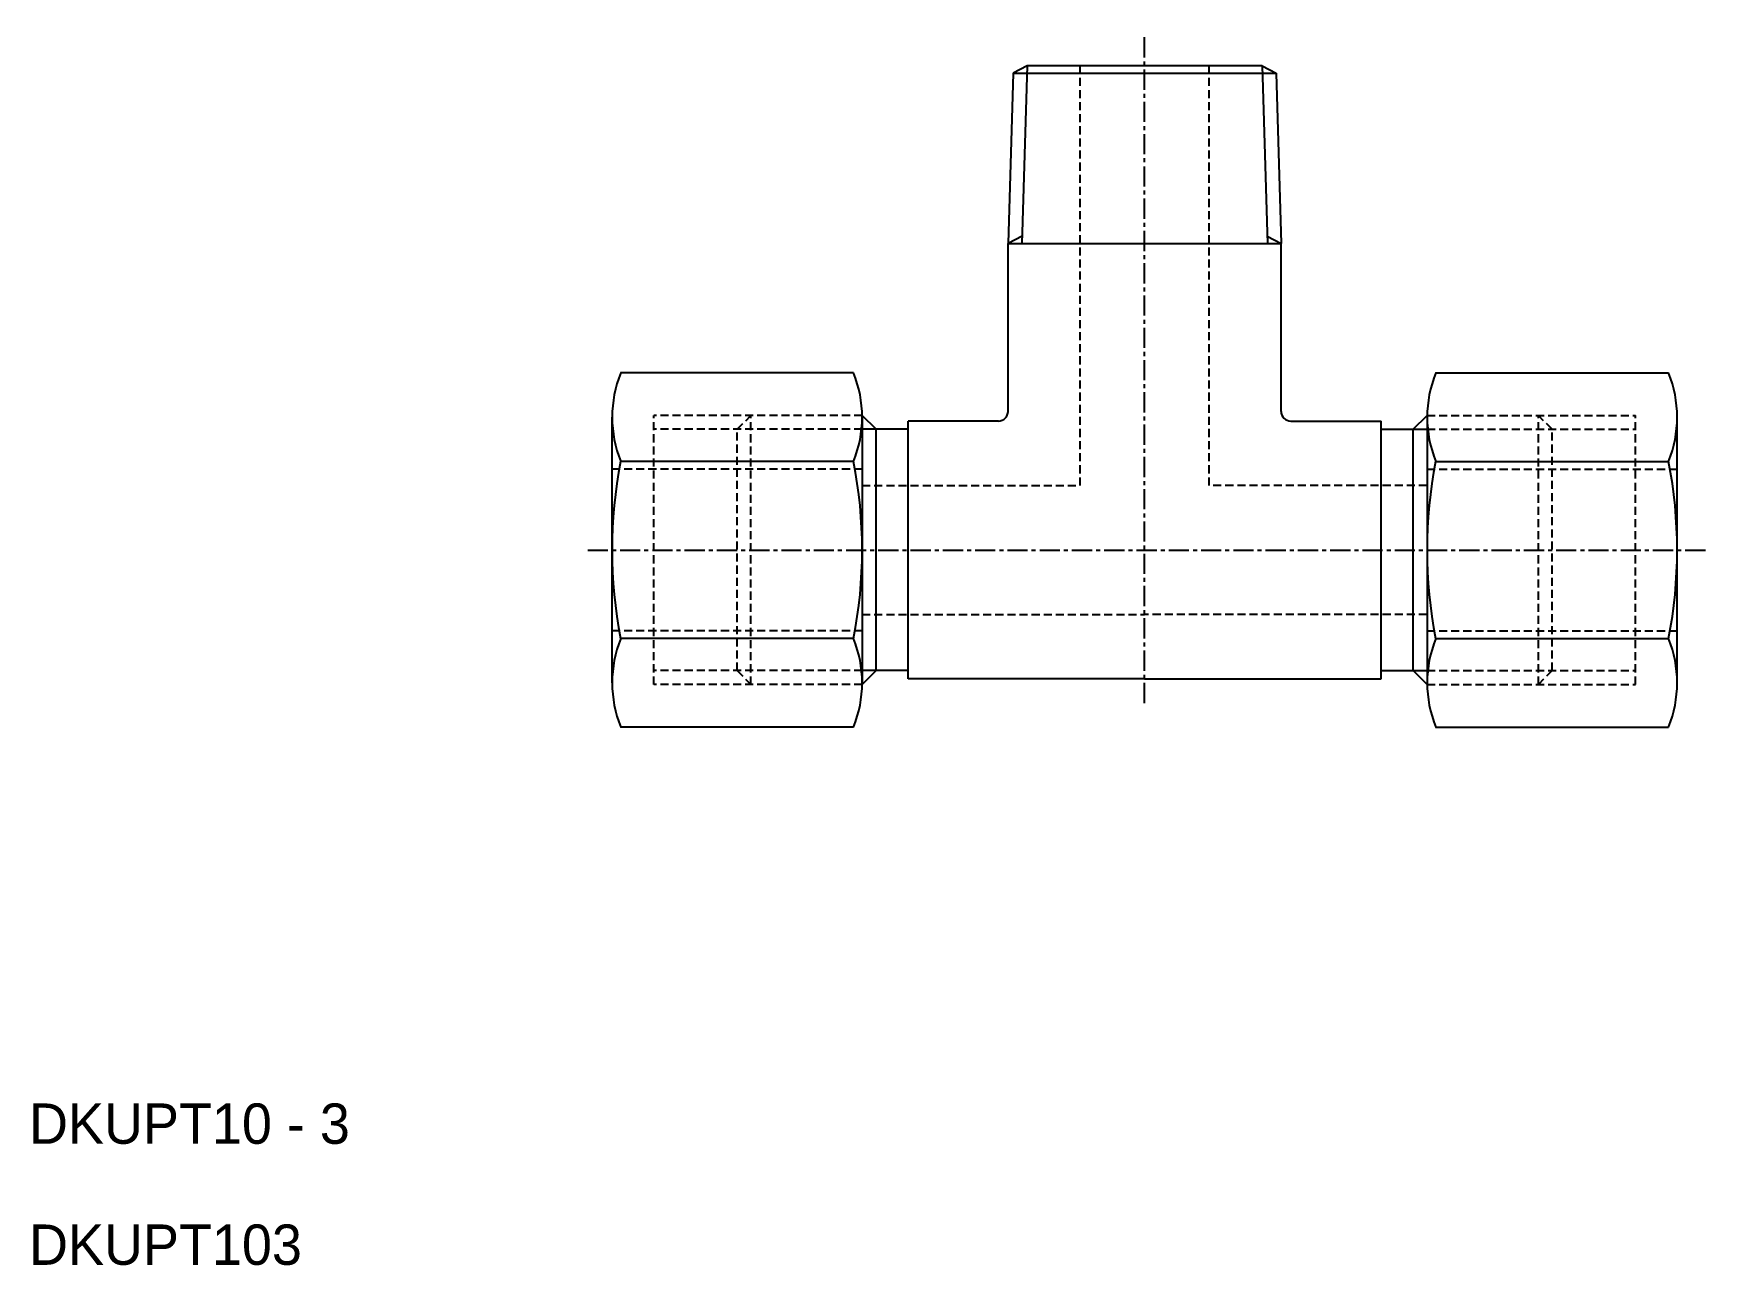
# Model space of a CAD drawing. Extents: x 282 to 386, y 203 to 279.
import ezdxf

# ---------------------------------------------------------------- set-up
doc = ezdxf.new("R2010")
doc.units = 0
doc.linetypes.add('CENTER', pattern=[2, 1.25, -0.25, 0.25, -0.25])
doc.linetypes.add('DASHED', pattern=[0.75, 0.5, -0.25])
doc.layers.get('0').update_dxf_attribs({"linetype": 'CONTINUOUS'})
doc.layers.add('CENTER', color=1, linetype='CENTER')

msp = doc.modelspace()

# ---------------------------------------------------------------- linework, layer by layer
at = {"color": 7, "linetype": 'CONTINUOUS'}
for p, q in [((342.63, 276.42), (342.31, 265.87)), ((343.5, 276.87), (342.63, 276.42)), ((342.63, 276.42), (358.92, 276.42)), ((358.05, 276.87), (343.5, 276.87)), ((358.05, 276.87), (358.92, 276.42)), ((358.92, 276.42), (359.23, 265.87)), ((342.31, 255.46), (342.31, 265.87)), ((342.31, 265.87), (359.23, 265.87)), ((359.23, 255.46), (359.23, 265.87)), ((332.74, 257.84), (318.3, 257.84)), ((368.8, 257.84), (383.24, 257.84)), ((317.77, 246.87), (317.77, 255.1)), ((334.13, 254.35), (333.27, 255.2)), ((333.27, 255.1), (333.27, 246.87)), ((341.71, 254.86), (336.13, 254.86)), ((336.13, 238.89), (336.13, 254.86)), ((359.83, 254.86), (365.42, 254.86)), ((365.42, 238.89), (365.42, 254.86)), ((367.42, 254.35), (368.27, 255.2)), ((368.27, 255.1), (368.27, 246.87)), ((383.77, 246.87), (383.77, 255.1)), ((334.13, 239.4), (334.13, 254.35)), ((336.13, 254.35), (334.13, 254.35)), ((365.42, 254.35), (367.42, 254.35)), ((367.42, 239.4), (367.42, 254.35)), ((332.74, 252.36), (318.3, 252.36)), ((368.8, 252.36), (383.24, 252.36)), ((317.77, 238.64), (317.77, 246.87)), ((333.27, 246.87), (333.27, 238.64)), ((368.27, 246.87), (368.27, 238.64)), ((383.77, 238.64), (383.77, 246.87)), ((332.74, 241.39), (318.3, 241.39)), ((368.8, 241.39), (383.24, 241.39)), ((334.13, 239.4), (333.27, 238.54)), ((336.13, 239.4), (334.13, 239.4)), ((350.77, 238.89), (336.13, 238.89)), ((350.77, 238.89), (365.42, 238.89)), ((365.42, 239.4), (367.42, 239.4)), ((367.42, 239.4), (368.27, 238.54)), ((332.74, 235.9), (318.3, 235.9)), ((368.8, 235.9), (383.24, 235.9))]:
    msp.add_line(p, q, dxfattribs=at)
at = {"color": 3, "linetype": 'CONTINUOUS'}
for p, q in [((343.5, 276.87), (343.17, 265.87)), ((358.05, 276.87), (358.38, 265.87)), ((343.18, 266.32), (342.31, 265.87)), ((358.36, 266.32), (359.23, 265.87)), ((334.13, 254.35), (333.27, 254.35)), ((367.42, 254.35), (368.27, 254.35)), ((334.13, 239.4), (333.27, 239.4)), ((367.42, 239.4), (368.27, 239.4))]:
    msp.add_line(p, q, dxfattribs=at)
at = {"color": 3, "linetype": 'DASHED'}
for p, q in [((346.77, 250.87), (346.77, 276.87)), ((354.77, 250.87), (354.77, 276.87)), ((320.36, 238.54), (320.36, 255.2)), ((333.27, 255.2), (320.36, 255.2)), ((325.52, 254.35), (326.38, 255.2)), ((326.38, 238.54), (326.38, 255.2)), ((368.27, 255.2), (381.19, 255.2)), ((375.17, 238.54), (375.17, 255.2)), ((376.02, 254.35), (375.17, 255.2)), ((381.19, 238.54), (381.19, 255.2)), ((333.27, 254.35), (320.36, 254.35)), ((325.52, 239.4), (325.52, 254.35)), ((368.27, 254.35), (381.19, 254.35)), ((376.02, 239.4), (376.02, 254.35)), ((333.27, 251.87), (317.77, 251.87)), ((368.27, 251.87), (383.77, 251.87)), ((333.27, 250.87), (346.77, 250.87)), ((368.27, 250.87), (354.77, 250.87)), ((333.27, 242.87), (350.77, 242.87)), ((368.27, 242.87), (350.77, 242.87)), ((333.27, 241.87), (317.77, 241.87)), ((368.27, 241.87), (383.77, 241.87)), ((333.27, 239.4), (320.36, 239.4)), ((325.52, 239.4), (326.38, 238.54)), ((368.27, 239.4), (381.19, 239.4)), ((376.02, 239.4), (375.17, 238.54)), ((333.27, 238.54), (320.36, 238.54)), ((368.27, 238.54), (381.19, 238.54))]:
    msp.add_line(p, q, dxfattribs=at)
at = {"color": 7, "linetype": 'CONTINUOUS'}
for centre, radius, start, end in [((325.1, 255.1), 7.32, 158.0126, 201.9874), ((325.95, 255.1), 7.32, 338.0126, 21.9874), ((375.6, 255.1), 7.32, 158.0126, 201.9874), ((376.45, 255.1), 7.32, 338.0126, 21.9874), ((341.71, 255.46), 0.6, 270, 0), ((359.83, 255.46), 0.6, 180, 270), ((346.27, 246.87), 28.5, 168.9042, 191.0958), ((304.77, 246.87), 28.5, 348.9042, 11.0958), ((396.77, 246.87), 28.5, 168.9042, 191.0958), ((355.27, 246.87), 28.5, 348.9042, 11.0958), ((325.1, 238.64), 7.32, 158.0126, 201.9874), ((325.95, 238.64), 7.32, 338.0126, 21.9874), ((375.6, 238.64), 7.32, 158.0126, 201.9874), ((376.45, 238.64), 7.32, 338.0126, 21.9874)]:
    msp.add_arc(centre, radius, start, end, dxfattribs=at)
at = {"layer": 'CENTER', "color": 1, "linetype": 'CENTER'}
for p, q in [((350.77, 237.39), (350.77, 278.87)), ((316.27, 246.87), (385.77, 246.87))]:
    msp.add_line(p, q, dxfattribs=at)

# ---------------------------------------------------------------- texts
at = {"color": 7, "linetype": 'CONTINUOUS'}
for s, p in [('DKUPT10 - 3', (281.65, 210.08)), ('DKUPT103', (281.65, 202.58))]:
    msp.add_text(s, height=2.5, dxfattribs=at).set_placement(p)

doc.saveas('drawing.dxf')
